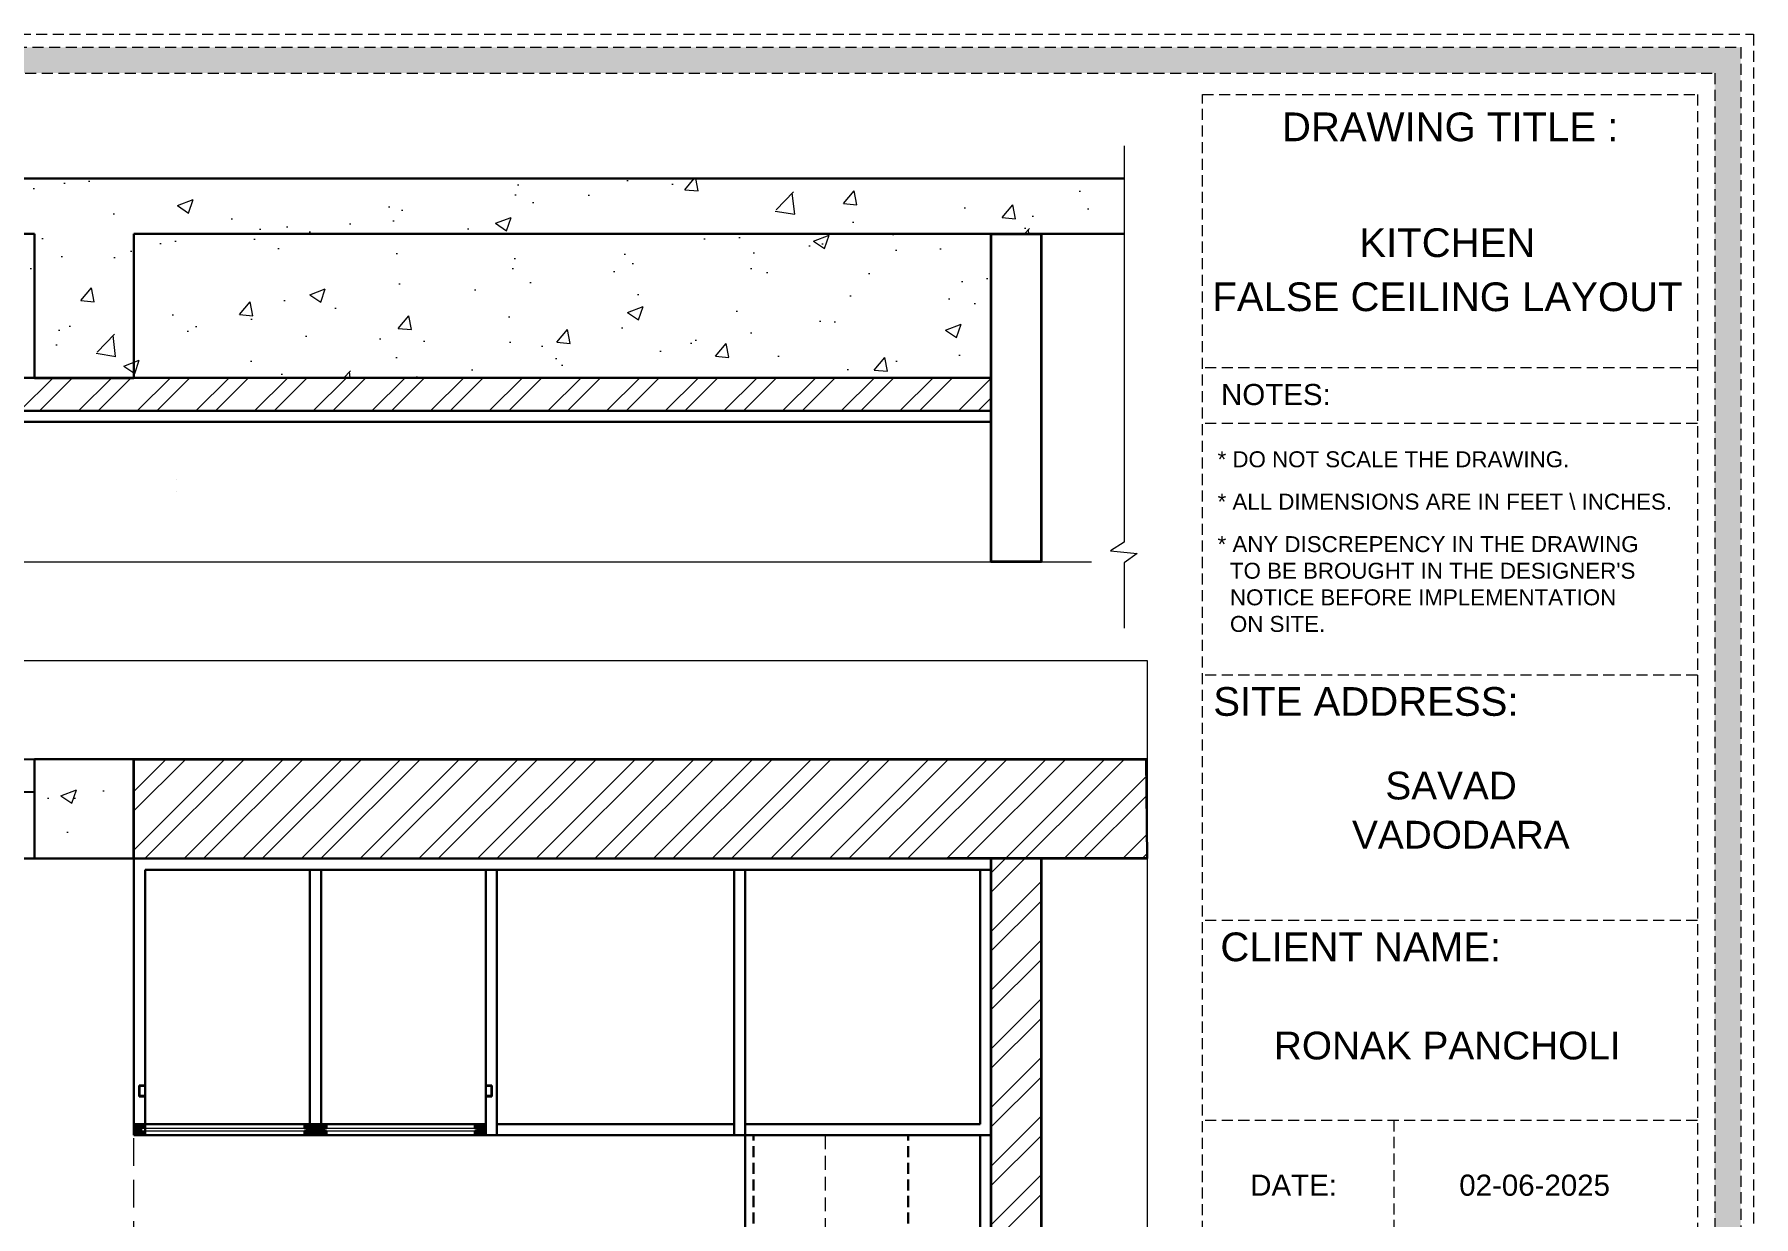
# Model space of a CAD drawing. Header units: millimetres. Extents: x 56222 to 3066687, y -650199 to -121287.
# Drawn here: x 140465.6 to 140621, y -185610 to -185503.1 of the extents above; entities that cross this region are included whole.
import ezdxf
from ezdxf.enums import TextEntityAlignment as Align

# ---------------------------------------------------------------- set-up
doc = ezdxf.new("R2010")
doc.units = ezdxf.units.MM
doc.header["$MEASUREMENT"] = 0
for name, pattern in [('DASHED', [0.75, 0.5, -0.25]), ('DASHED2', [0.375, 0.25, -0.125]), ('DASHEDX2', [1.5, 1, -0.5]), ('HIDDEN', [0.375, 0.25, -0.125])]:
    doc.linetypes.add(name, pattern=pattern)
for name, color, linetype in [('AR DOOR', 40, 'Continuous'), ('AR ELE-5', 134, 'Continuous'), ('AR HATCH-7', 7, 'Continuous'), ('str coll', 6, 'Continuous')]:
    doc.layers.add(name, color=color, linetype=linetype)
for name, color, linetype, lineweight in [('COLUMN', 1, 'Continuous', 30), ('Dimension', 10, 'DASHEDX2', 20), ('FIRST FLOOR ( DW_RAIL )', 7, 'Continuous', 9), ('FURNITURE', 32, 'Continuous', 9), ('furniture dimensions', 1, 'DASHED', 0), ('FURNITURE-1', 252, 'Continuous', 13), ('GROUND FLOOR', 7, 'Continuous', 9), ('Labelling', 1, 'Continuous', 25), ('NAME PLATE', 7, 'Continuous', 25), ('SECTION ( SLAB PLine )', 104, 'Continuous', 30), ('Text', 7, 'Continuous', 15)]:
    doc.layers.add(name, color=color, linetype=linetype, lineweight=lineweight)
doc.layers.add('hatch', color=250, linetype='Continuous', lineweight=9, transparency=0.5)
doc.styles.add('Arial', font='arial.ttf')
pattern_1 = [(45, (254.66, -1505.271), (-2.65165043, 2.65165043), []), (45, (256.4277, -1505.271), (-2.65165043, 2.65165043), [])]
pattern_2 = [(50, (1489.657, -1424.119), (14.34520365, -1.2550427), [1.5, -16.5]), (355, (1489.657, -1424.119), (-2.7750267, 15.0438427), [1.2, -13.2]), (100.4514445, (1490.852, -1424.223), (11.5701769, 13.7887998), [1.2748038, -14.0228422]), (46.1842, (1489.657, -1420.119), (21.3448266, -3.3103856), [2.25, -24.75]), (96.635635, (1491.436, -1420.395), (18.693239, 19.482372), [1.9122068, -21.0342752]), (351.184164, (1489.657, -1420.119), (18.693239, 19.482372), [1.8, -19.8]), (21, (1491.657, -1421.119), (11.93814104, -8.0523778), [1.5, -16.5]), (326, (1491.657, -1421.119), (4.8663066, 14.5030009), [1.2, -13.2]), (71.451445, (1492.652, -1421.79), (16.8044475, 6.45062306), [1.2748038, -14.0228422]), (37.5, (1489.657, -1424.1187), (0.24319711, 6.65787708), [0, -13.04, 0, -13.4, 0, -13.25]), (7.5, (1489.657, -1424.119), (5.26139075, 7.88823424), [0, -7.64, 0, -12.74, 0, -5.05]), (327.5, (1485.197, -1424.1187), (10.67644872, -0.45109743), [0, -5, 0, -15.6, 0, -20.7]), (317.5, (1483.197, -1424.119), (11.6637234, 2.00209965), [0, -6.5, 0, -10.36, 0, -14.7])]

# ---------------------------------------------------------------- blocks, each defined once
blk = doc.blocks.new('*U131')
for points in [[(-40, 0), (0, 0), (0, 30), (10, 30), (10, 100), (-40, 100)], [(1160, 0), (1120, 0), (1120, 30), (1110, 30), (1110, 100), (1160, 100)], [(0, 0), (0, -1120), (30, -1120), (30, 0)]]:
    blk.add_lwpolyline(points, close=True)
at = {"layer": 'AR ELE-5', "linetype": 'ByBlock', "ltscale": 15}
blk.add_arc((-1.6, 0.7), 1121.6, 272.373, 359.9653, dxfattribs=at)

msp = doc.modelspace()

# ---------------------------------------------------------------- hatches: boundary and pattern name
at = {"lineweight": 5, "ltscale": 4, "true_color": 0xc7c8ca}
h = msp.add_hatch(color=9, dxfattribs=at)
h.dxf.hatch_style = 1
h.paths.add_polyline_path([(140475.08, -185601.64), (140475.08, -185602.64), (140474.61, -185602.64), (140474.61, -185601.64)])
h.paths.add_polyline_path([(140475.61, -185601.64), (140475.61, -185602.02), (140475.36, -185602.02), (140475.36, -185602.26), (140475.61, -185602.26), (140475.61, -185602.64), (140475.08, -185602.64), (140475.08, -185601.64)])
h = msp.add_hatch(color=9, dxfattribs=at)
h.dxf.hatch_style = 1
h.paths.add_polyline_path([(140490.55, -185601.64), (140490.55, -185602.64), (140491.02, -185602.64), (140491.02, -185601.64)])
h.paths.add_polyline_path([(140490.02, -185601.64), (140490.02, -185602.02), (140490.27, -185602.02), (140490.27, -185602.26), (140490.02, -185602.26), (140490.02, -185602.64), (140490.55, -185602.64), (140490.55, -185601.64)])
h = msp.add_hatch(color=9, dxfattribs=at)
h.dxf.hatch_style = 1
h.paths.add_polyline_path([(140491.49, -185601.64), (140491.5, -185602.64), (140491.02, -185602.64), (140491.02, -185601.64)])
h.paths.add_polyline_path([(140492.02, -185601.64), (140492.02, -185602.02), (140491.77, -185602.02), (140491.77, -185602.26), (140492.02, -185602.26), (140492.02, -185602.64), (140491.5, -185602.64), (140491.49, -185601.64)])
h = msp.add_hatch(color=9, dxfattribs=at)
h.dxf.hatch_style = 1
h.paths.add_polyline_path([(140505.96, -185601.64), (140505.96, -185602.64), (140506.43, -185602.64), (140506.43, -185601.64)])
h.paths.add_polyline_path([(140505.43, -185601.64), (140505.43, -185602.02), (140505.68, -185602.02), (140505.68, -185602.26), (140505.43, -185602.26), (140505.43, -185602.64), (140505.96, -185602.64), (140505.96, -185601.64)])
at = {"layer": 'AR HATCH-7', "lineweight": 18, "true_color": 0x939598, "transparency": 33554610}
h = msp.add_hatch(dxfattribs=at)
h.set_pattern_fill('ANSI32', color=252, scale=10)
h.set_pattern_definition(pattern_1)
h.paths.add_polyline_path([(140429.61, -185568.64), (140378.11, -185568.64), (140378.11, -185577.64), (140429.61, -185577.64)])
h.paths.add_polyline_path([(140345.11, -185568.64), (140320.11, -185568.64), (140320.11, -185577.64), (140345.11, -185577.64)])
h.paths.add_polyline_path([(140320.11, -185583.64), (140311.11, -185583.64), (140311.11, -185606.14), (140320.11, -185606.14), (140320.11, -185594.14)])
h.paths.add_polyline_path([(140320.11, -185678.14), (140311.11, -185678.14), (140311.11, -185696.14), (140320.11, -185696.14)])
h.paths.add_polyline_path([(140353.12, -185660.47), (140353.12, -185650.84), (140346.64, -185650.84), (140346.64, -185660.47)], flags=9)
h.paths.add_polyline_path([(140426.34, -185702.42), (140440.22, -185702.42), (140440.22, -185690.2), (140426.34, -185690.2)], flags=9)
h.paths.add_polyline_path([(140353.33, -185703.57), (140364.16, -185703.57), (140364.16, -185696.52), (140353.33, -185696.52)], flags=9)
h.paths.add_polyline_path([(140351.76, -185677.42), (140371.57, -185677.42), (140371.57, -185665.24), (140351.76, -185665.24)], flags=9)
h.paths.add_polyline_path([(140398.81, -185654.07), (140403.93, -185654.07), (140403.93, -185646.72), (140398.81, -185646.72)], flags=9)
h.paths.add_polyline_path([(140406.53, -185646.15), (140411.64, -185646.15), (140411.64, -185638.8), (140406.53, -185638.8)], flags=9)
h.paths.add_polyline_path([(140415.16, -185654.38), (140420.55, -185654.38), (140420.55, -185647.03), (140415.16, -185647.03)], flags=9)
h.paths.add_polyline_path([(140406.39, -185662.1), (140411.77, -185662.1), (140411.77, -185654.75), (140406.39, -185654.75)], flags=9)
h.paths.add_polyline_path([(140389.67, -185685.72), (140429.02, -185685.72), (140429.02, -185670.65), (140389.67, -185670.65)], flags=9)
h.paths.add_polyline_path([(140565.95, -185594.97), (140565.95, -185585.33), (140559.47, -185585.33), (140559.47, -185594.97)], flags=9)
h.paths.add_polyline_path([(140565.91, -185619.69), (140565.91, -185607.74), (140559.44, -185607.74), (140559.44, -185619.69)], flags=9)
h.paths.add_polyline_path([(140565.91, -185641.36), (140565.91, -185629.41), (140559.44, -185629.41), (140559.44, -185641.36)], flags=9)
h.paths.add_polyline_path([(140565.91, -185663.02), (140565.91, -185651.08), (140559.44, -185651.08), (140559.44, -185663.02)], flags=9)
h.paths.add_polyline_path([(140565.91, -185691.98), (140565.91, -185682.34), (140559.44, -185682.34), (140559.44, -185691.98)], flags=9)
h.paths.add_polyline_path([(140508.47, -185663.29), (140528.28, -185663.29), (140528.28, -185651.11), (140508.47, -185651.11)], flags=9)
h.paths.add_polyline_path([(140507.69, -185691.83), (140522.62, -185691.83), (140522.62, -185684.78), (140507.69, -185684.78)], flags=9)
h = msp.add_hatch(dxfattribs=at)
h.set_pattern_fill('ANSI32', color=252, scale=10)
h.set_pattern_definition(pattern_1)
h.paths.add_polyline_path([(140566.11, -185568.64), (140474.61, -185568.64), (140474.61, -185577.64), (140548.11, -185577.64), (140566.19, -185577.64)])
h.paths.add_polyline_path([(140556.61, -185577.64), (140552.11, -185577.64), (140552.11, -185706.64), (140556.61, -185706.64)])
h.paths.add_polyline_path([(140566.19, -185706.64), (140528.11, -185706.64), (140528.11, -185711.14), (140566.19, -185711.19)])
at = {"layer": 'Dimension', "true_color": 0xd39e00}
h = msp.add_hatch(color=42, dxfattribs=at)
h.paths.add_polyline_path([(140286.94, -185504.3), (140286.94, -185738.63), (140619.86, -185738.63), (140619.86, -185504.3)])
h.paths.add_polyline_path([(140289.28, -185506.64), (140617.52, -185506.64), (140617.52, -185736.3), (140289.28, -185736.3)], flags=16)
at = {"layer": 'FURNITURE-1', "lineweight": 18, "true_color": 0xc7c8ca}
h = msp.add_hatch(dxfattribs=at)
h.set_pattern_fill('AR-CONC', color=9, scale=2)
h.set_pattern_definition(pattern_2)
h.paths.add_polyline_path([(140564.14, -185516.17), (140306.23, -185516.17), (140306.23, -185521.17), (140552.11, -185521.17), (140556.61, -185521.17), (140564.14, -185521.17)])
h = msp.add_hatch(dxfattribs=at)
h.set_pattern_fill('AR-CONC', color=9, scale=2)
h.set_pattern_definition(pattern_2)
h.paths.add_polyline_path([(140552.11, -185521.17), (140474.61, -185521.17), (140320.11, -185521.17), (140320.11, -185534.17), (140552.11, -185534.17)])
at = {"layer": 'FURNITURE-1', "lineweight": 18, "transparency": 33554572}
h = msp.add_hatch(dxfattribs=at)
h.set_pattern_fill('ANSI32', color=6, scale=10)
h.set_pattern_definition([(45, (1489.657, -1424.1187), (-2.65165043, 2.65165043), []), (45, (1491.4247, -1424.1187), (-2.65165043, 2.65165043), [])])
h.paths.add_polyline_path([(140552.11, -185534.17), (140474.61, -185534.17), (140474.61, -185534.2), (140465.61, -185534.2), (140320.11, -185534.17), (140320.11, -185537.17), (140552.11, -185537.17)])
at = {"layer": 'FURNITURE-1', "lineweight": 18, "true_color": 0xc7c8ca, "transparency": 33554610}
h = msp.add_hatch(dxfattribs=at)
h.set_pattern_fill('AR-CONC', color=9, scale=2)
h.set_pattern_definition([(50, (254.66, -1505.271), (14.34520365, -1.2550427), [1.5, -16.5]), (355, (254.66, -1505.271), (-2.7750267, 15.0438427), [1.2, -13.2]), (100.4514445, (255.855, -1505.376), (11.5701769, 13.7887998), [1.2748038, -14.0228422]), (46.1842, (254.66, -1501.271), (21.3448266, -3.3103856), [2.25, -24.75]), (96.635635, (256.439, -1501.547), (18.693239, 19.482372), [1.9122068, -21.0342752]), (351.184164, (254.66, -1501.271), (18.693239, 19.482372), [1.8, -19.8]), (21, (256.66, -1502.271), (11.93814104, -8.0523778), [1.5, -16.5]), (326, (256.66, -1502.271), (4.8663066, 14.5030009), [1.2, -13.2]), (71.451445, (257.655, -1502.942), (16.8044475, 6.45062306), [1.2748038, -14.0228422]), (37.5, (254.66, -1505.271), (0.24319711, 6.65787708), [0, -13.04, 0, -13.4, 0, -13.25]), (7.5, (254.66, -1505.271), (5.26139075, 7.88823424), [0, -7.64, 0, -12.74, 0, -5.05]), (327.5, (250.2, -1505.271), (10.67644872, -0.45109743), [0, -5, 0, -15.6, 0, -20.7]), (317.5, (248.2, -1505.271), (11.6637234, 2.00209965), [0, -6.5, 0, -10.36, 0, -14.7])])
h.paths.add_polyline_path([(140474.61, -185568.64), (140465.61, -185568.64), (140465.61, -185571.64), (140465.61, -185577.64), (140474.61, -185577.64)])
h.paths.add_polyline_path([(140320.11, -185568.64), (140311.11, -185568.64), (140311.11, -185583.64), (140320.11, -185583.64)])
h.paths.add_polyline_path([(140320.11, -185696.14), (140311.11, -185696.14), (140311.11, -185711.14), (140320.11, -185711.14)])

# ---------------------------------------------------------------- linework, layer by layer
at = {"layer": 'COLUMN', "elevation": 0.12}
for points in [[(140474.61, -185521.17), (140474.61, -185534.2), (140465.61, -185534.2), (140465.61, -185521.17)], [(140566.19, -185577.64), (140566.19, -185577.64), (140566.11, -185568.64), (140566.19, -185568.64)]]:
    msp.add_lwpolyline(points, dxfattribs=at)
msp.add_lwpolyline([(140465.61, -185568.64), (140474.61, -185568.64), (140474.61, -185577.64), (140465.61, -185577.64)], close=True, dxfattribs=at)
at = {"layer": 'Dimension', "color": 42, "true_color": 0xd39e00}
for p, q in [((140615.94, -185533.28, 0.24), (140571.21, -185533.28, 0.24)), ((140615.94, -185538.32, 0.24), (140571.21, -185538.32, 0.24)), ((140615.94, -185561.06, 0.24), (140571.21, -185561.06, 0.24)), ((140615.94, -185583.23, 0.24), (140571.21, -185583.23, 0.24)), ((140615.94, -185601.3, 0.24), (140571.21, -185601.3, 0.24)), ((140588.51, -185601.3, 0.24), (140588.51, -185626.98, 0.24))]:
    msp.add_line(p, q, dxfattribs=at)
at = {"layer": 'Dimension', "color": 42, "true_color": 0xd39e00, "elevation": 0.24}
for points in [[(140285.78, -185503.13), (140621.03, -185503.13), (140621.03, -185739.8), (140285.78, -185739.8)], [(140286.94, -185504.3), (140619.86, -185504.3), (140619.86, -185738.63), (140286.94, -185738.63)], [(140289.28, -185506.64), (140617.52, -185506.64), (140617.52, -185736.3), (140289.28, -185736.3)], [(140571.21, -185734.37), (140571.21, -185508.56), (140615.94, -185508.56), (140615.94, -185734.37)]]:
    msp.add_lwpolyline(points, close=True, dxfattribs=at)
at = {"layer": 'FIRST FLOOR ( DW_RAIL )', "lineweight": 0, "elevation": 0.12}
msp.add_lwpolyline([(140297.62, -185559.74), (140566.19, -185559.74), (140566.19, -185721.66), (140297.62, -185721.66)], close=True, dxfattribs=at)
at = {"layer": 'FURNITURE', "lineweight": 0}
for p, q in [((140478.48, -185543.41, 0.12), (140478.48, -185543.41, 0.12)), ((140478.48, -185544.41, 0.12), (140478.48, -185544.41, 0.12))]:
    msp.add_line(p, q, dxfattribs=at)
at = {"layer": 'FURNITURE', "color": 9, "lineweight": 30, "true_color": 0xc7c8ca}
for p, q in [((140552.11, -185577.64, 0.12), (140474.61, -185577.64, 0.12)), ((140474.61, -185577.64, 0.12), (140474.61, -185602.64, 0.12)), ((140552.11, -185578.64, 0.12), (140475.61, -185578.64, 0.12)), ((140475.61, -185578.64, 0.12), (140475.61, -185602.64, 0.12)), ((140490.52, -185601.64, 0.12), (140490.52, -185578.64, 0.12)), ((140491.52, -185601.64, 0.12), (140491.52, -185578.64, 0.12)), ((140506.43, -185578.64, 0.12), (140506.43, -185602.64, 0.12)), ((140507.43, -185578.64, 0.12), (140507.43, -185602.64, 0.12)), ((140528.86, -185602.64, 0.12), (140528.86, -185578.64, 0.12)), ((140529.86, -185602.64, 0.12), (140529.86, -185578.64, 0.12)), ((140551.11, -185578.64, 0.12), (140551.11, -185601.64, 0.12)), ((140552.11, -185577.64, 0.12), (140552.11, -185602.64, 0.12)), ((140475.08, -185598.14, 0.12), (140475.08, -185599.14, 0.12)), ((140475.08, -185598.14, 0.12), (140475.61, -185598.14, 0.12)), ((140475.08, -185599.14, 0.12), (140475.61, -185599.14, 0.12)), ((140475.11, -185598.18, 0.12), (140475.11, -185599.09, 0.12)), ((140475.61, -185598.18, 0.12), (140475.11, -185598.18, 0.12)), ((140475.11, -185599.09, 0.12), (140475.61, -185599.09, 0.12)), ((140475.61, -185599.09, 0.12), (140475.61, -185598.18, 0.12)), ((140506.96, -185598.14, 0.12), (140506.43, -185598.14, 0.12)), ((140506.43, -185599.09, 0.12), (140506.43, -185598.18, 0.12)), ((140506.43, -185598.18, 0.12), (140506.93, -185598.18, 0.12)), ((140506.93, -185599.09, 0.12), (140506.43, -185599.09, 0.12)), ((140506.96, -185599.14, 0.12), (140506.43, -185599.14, 0.12)), ((140506.93, -185598.18, 0.12), (140506.93, -185599.09, 0.12)), ((140506.96, -185598.14, 0.12), (140506.96, -185599.14, 0.12)), ((140475.61, -185601.64, 0.12), (140474.61, -185601.64, 0.12)), ((140506.43, -185601.64, 0.12), (140474.61, -185601.64, 0.12)), ((140475.61, -185601.64, 0.12), (140506.43, -185601.64, 0.12)), ((140501.61, -185601.64, 0.12), (140475.61, -185601.64, 0.12)), ((140476.61, -185601.64, 0.12), (140476.61, -185601.64, 0.12)), ((140490.52, -185601.64, 0.12), (140491.52, -185601.64, 0.12)), ((140507.43, -185601.64, 0.12), (140528.86, -185601.64, 0.12)), ((140528.86, -185601.64, 0.12), (140528.11, -185601.64, 0.12)), ((140529.86, -185601.64, 0.12), (140551.11, -185601.64, 0.12)), ((140552.11, -185601.64, 0.12), (140552.11, -185602.64, 0.12)), ((140501.61, -185602.64, 0.12), (140474.61, -185602.64, 0.12)), ((140506.43, -185602.64, 0.12), (140474.61, -185602.64, 0.12)), ((140499.11, -185602.64, 0.12), (140552.11, -185602.64, 0.12)), ((140529.86, -185706.64, 0.12), (140529.86, -185602.64, 0.12)), ((140551.11, -185602.64, 0.12), (140551.11, -185667.63, 0.12)), ((140552.11, -185602.64, 0.12), (140552.11, -185667.63, 0.12))]:
    msp.add_line(p, q, dxfattribs=at)
at = {"layer": 'FURNITURE', "color": 9, "linetype": 'ByBlock', "lineweight": 30, "true_color": 0xc7c8ca}
for p, q in [((140475.61, -185601.64, 0.12), (140474.61, -185601.64, 0.12)), ((140474.61, -185601.64, 0.12), (140474.61, -185602.64, 0.12)), ((140475.61, -185602.02, 0.12), (140475.61, -185601.64, 0.12)), ((140475.61, -185602.64, 0.12), (140475.61, -185602.26, 0.12)), ((140490.02, -185602.02, 0.12), (140490.02, -185601.64, 0.12)), ((140490.02, -185601.64, 0.12), (140491.02, -185601.64, 0.12)), ((140490.27, -185602.02, 0.12), (140490.02, -185602.02, 0.12)), ((140490.02, -185602.26, 0.12), (140490.27, -185602.26, 0.12)), ((140490.02, -185602.64, 0.12), (140490.02, -185602.26, 0.12)), ((140490.27, -185602.26, 0.12), (140490.27, -185602.02, 0.12)), ((140491.02, -185601.64, 0.12), (140491.02, -185602.64, 0.12)), ((140492.02, -185601.64, 0.12), (140491.02, -185601.64, 0.12)), ((140491.02, -185601.64, 0.12), (140491.02, -185602.64, 0.12)), ((140491.77, -185602.26, 0.12), (140491.77, -185602.02, 0.12)), ((140491.77, -185602.02, 0.12), (140492.02, -185602.02, 0.12)), ((140492.02, -185602.26, 0.12), (140491.77, -185602.26, 0.12)), ((140492.02, -185602.02, 0.12), (140492.02, -185601.64, 0.12)), ((140492.02, -185602.64, 0.12), (140492.02, -185602.26, 0.12)), ((140505.43, -185602.02, 0.12), (140505.43, -185601.64, 0.12)), ((140505.43, -185601.64, 0.12), (140506.43, -185601.64, 0.12)), ((140505.68, -185602.02, 0.12), (140505.43, -185602.02, 0.12)), ((140505.43, -185602.26, 0.12), (140505.68, -185602.26, 0.12)), ((140505.43, -185602.64, 0.12), (140505.43, -185602.26, 0.12)), ((140505.68, -185602.26, 0.12), (140505.68, -185602.02, 0.12)), ((140506.43, -185601.64, 0.12), (140506.43, -185602.64, 0.12)), ((140474.61, -185602.64, 0.12), (140475.61, -185602.64, 0.12)), ((140491.02, -185602.64, 0.12), (140490.02, -185602.64, 0.12)), ((140491.02, -185602.64, 0.12), (140492.02, -185602.64, 0.12)), ((140506.43, -185602.64, 0.12), (140505.43, -185602.64, 0.12))]:
    msp.add_line(p, q, dxfattribs=at)
at = {"layer": 'FURNITURE', "color": 9, "lineweight": 25, "true_color": 0xc7c8ca}
for p, q in [((140528.11, -185601.64, 0.12), (140528.86, -185601.64, 0.12)), ((140529.86, -185601.64, 0.12), (140551.11, -185601.64, 0.12))]:
    msp.add_line(p, q, dxfattribs=at)
at = {"layer": 'FURNITURE', "color": 9, "linetype": 'DASHEDX2', "lineweight": 30, "true_color": 0xc7c8ca}
for p, q in [((140530.61, -185667.63, 0.12), (140530.61, -185602.64, 0.12)), ((140544.61, -185667.63, 0.12), (140544.61, -185602.64, 0.12))]:
    msp.add_line(p, q, dxfattribs=at)
at = {"layer": 'FURNITURE', "color": 9, "linetype": 'HIDDEN', "lineweight": 18, "ltscale": 5, "true_color": 0xc7c8ca}
msp.add_line((140537.11, -185602.64, 0.12), (140537.11, -185667.63, 0.12), dxfattribs=at)
at = {"layer": 'furniture dimensions', "color": 4, "linetype": 'ByBlock'}
for p, q in [((140505.68, -185602.02, 0.12), (140475.36, -185602.02, 0.12)), ((140505.68, -185602.26, 0.12), (140475.36, -185602.26, 0.12))]:
    msp.add_line(p, q, dxfattribs=at)
at = {"layer": 'furniture dimensions', "linetype": 'ByBlock'}
msp.add_line((140552.11, -185601.64, 0.12), (140552.11, -185602.64, 0.12), dxfattribs=at)
msp.add_line((140552.11, -185601.64, 0.12), (140552.11, -185602.64, 0.12), dxfattribs=at)
at = {"layer": 'furniture dimensions', "color": 6, "linetype": 'Continuous', "lineweight": 30, "transparency": 33554687, "elevation": 0.12}
msp.add_lwpolyline([(140552.11, -185706.64), (140320.11, -185706.64), (140320.11, -185706.64), (140320.11, -185577.64), (140552.11, -185577.64), (140552.11, -185706.64)], dxfattribs=at)
at = {"layer": 'GROUND FLOOR'}
for p, q in [((140566.19, -185568.64, 0.12), (140311.11, -185568.64, 0.12)), ((140465.61, -185568.64, 0.12), (140465.61, -185577.64, 0.12)), ((140474.61, -185568.64, 0.12), (140474.61, -185577.64, 0.12)), ((140548.11, -185577.64, 0.12), (140465.61, -185577.64, 0.12)), ((140566.19, -185577.64, 0.12), (140552.61, -185577.64, 0.12))]:
    msp.add_line(p, q, dxfattribs=at)
at = {"layer": 'hatch', "lineweight": 35, "transparency": 33554687}
for p, q in [((140474.61, -185568.64, 0.12), (140566.19, -185568.64, 0.12)), ((140474.61, -185577.64, 0.12), (140474.61, -185568.64, 0.12)), ((140566.19, -185577.64, 0.12), (140548.11, -185577.64, 0.12)), ((140552.11, -185706.64, 0.12), (140552.11, -185577.64, 0.12)), ((140556.61, -185577.64, 0.12), (140556.61, -185706.64, 0.12))]:
    msp.add_line(p, q, dxfattribs=at)
at = {"layer": 'hatch', "lineweight": 35, "transparency": 33554687, "elevation": 0.12}
msp.add_lwpolyline([(140552.11, -185521.17), (140556.61, -185521.17), (140556.61, -185550.8), (140552.11, -185550.8)], close=True, dxfattribs=at)
at = {"layer": 'Labelling', "color": 251, "linetype": 'DASHED2', "lineweight": 0, "ltscale": 10, "true_color": 0x636466}
msp.add_line((140474.61, -185721.66, 0.12), (140474.61, -185577.64, 0.12), dxfattribs=at)
at = {"layer": 'SECTION ( SLAB PLine )', "color": 1}
for p, q in [((140306.23, -185516.17, 0.12), (140564.14, -185516.17, 0.12)), ((140306.23, -185521.17, 0.12), (140465.61, -185521.17, 0.12)), ((140474.61, -185521.17, 0.12), (140552.11, -185521.17, 0.12)), ((140474.61, -185521.17, 0.12), (140564.14, -185521.17, 0.12)), ((140320.11, -185534.17, 0.12), (140552.11, -185534.17, 0.12))]:
    msp.add_line(p, q, dxfattribs=at)
at = {"layer": 'SECTION ( SLAB PLine )', "color": 1, "elevation": 0.12}
msp.add_lwpolyline([(140474.61, -185534.17), (140474.61, -185534.2), (140465.61, -185534.2), (140465.61, -185534.17)], dxfattribs=at)
at = {"layer": 'str coll', "lineweight": 30}
for p, q in [((140552.11, -185537.17, 0.12), (140320.11, -185537.17, 0.12)), ((140552.11, -185538.17, 0.12), (140320.11, -185538.17, 0.12))]:
    msp.add_line(p, q, dxfattribs=at)
at = {"layer": 'Text', "color": 251, "linetype": 'Continuous', "lineweight": 0, "true_color": 0x636466, "elevation": 0.12}
for points in [[(140564.14, -185513.22), (140564.14, -185549.04), (140562.88, -185549.82), (140565.31, -185550.07), (140564.14, -185550.91), (140564.14, -185556.8)], [(140309.61, -185550.8), (140435.13, -185550.8), (140435.26, -185551.15), (140435.51, -185550.46), (140435.63, -185550.8), (140561.16, -185550.8)]]:
    msp.add_lwpolyline(points, dxfattribs=at)

# ---------------------------------------------------------------- block references
at = {"layer": 'AR DOOR', "linetype": 'ByBlock', "lineweight": -2, "extrusion": (0, 0, -1), "xscale": -0.02999999999997555, "yscale": 0.02999999999997555, "zscale": -0.02999999999997555}
msp.add_blockref('*U131', (-140430.81, -185571.64, -0.12), dxfattribs=at)

# ---------------------------------------------------------------- texts
at = {"layer": 'NAME PLATE', "style": 'Arial'}
for s, height, p in [('DRAWING TITLE : ', 2.5952, (140594.1, -185512.79, 0.24)), ('KITCHEN', 2.595, (140593.34, -185523.26, 0.24)), ('FALSE CEILING LAYOUT', 2.5952, (140593.35, -185528.15, 0.24)), ('NOTES:', 1.907, (140577.84, -185536.64, 0.24)), ('SITE ADDRESS:', 2.5952, (140585.98, -185564.73, 0.24)), (' SAVAD ', 2.509, (140593.68, -185572.29, 0.12)), ('VADODARA', 2.509, (140594.56, -185576.73, 0.12)), ('CLIENT NAME:', 2.5952, (140585.51, -185586.91, 0.24)), ('RONAK PANCHOLI    ', 2.5087, (140595.28, -185595.79, 0.12)), ('DATE:', 1.907, (140579.44, -185608.11, 0.24)), ('02-06-2025', 1.907, (140601.23, -185608.11, 0.24))]:
    msp.add_text(s, height=height, dxfattribs=at).set_placement(p, align=Align.CENTER)
at = {"layer": 'NAME PLATE', "char_height": 1.4422, "width": 55.7197, "attachment_point": 1, "style": 'Arial'}
for s, insert in [('* DO NOT SCALE THE DRAWING.', (140572.57, -185540.82, 0.24)), ('* ALL DIMENSIONS ARE IN FEET \\\\ INCHES.', (140572.57, -185544.65, 0.24)), ("* ANY DISCREPENCY IN THE DRAWING \\P  TO BE BROUGHT IN THE DESIGNER'S\\P  NOTICE BEFORE IMPLEMENTATION \\P  ON SITE.", (140572.57, -185548.49, 0.24))]:
    msp.add_mtext(s, dxfattribs=dict(at, insert=insert))

doc.saveas('drawing.dxf')
